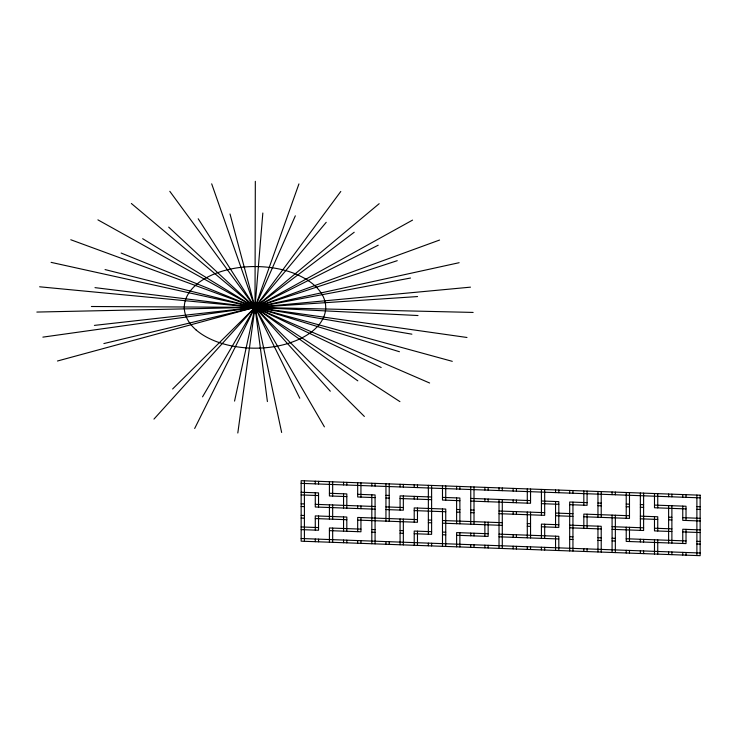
<?xml version="1.0" encoding="UTF-8"?>
<svg xmlns="http://www.w3.org/2000/svg" width="737" height="737" viewBox="0 0 737 737"><rect width="100%" height="100%" fill="white"/><g stroke="black" fill="none" stroke-linecap="round" stroke-linejoin="round"><path stroke-width="1.11" d="M255.324 181.33L255.002 307.366L237.811 433.015M262.833 213.011L255.002 307.366L234.559 401.094M185.245 300.705L185.291 300.549A70.706 40.821 0 0 1 185.779 299.038L185.973 298.54M298.936 183.909L255.002 307.366L194.669 428.492M295.334 215.821L255.002 307.366L202.537 396.847M340.789 191.463L255.002 307.366L153.959 419.095M190.413 290.756L190.054 291.226A70.706 40.821 0 0 0 189.05 292.653L188.958 292.792A70.337 40.609 0 0 0 185.954 298.623M326.215 222.316L255.002 307.366L172.624 388.989M195.333 285.468L195.471 285.339A70.706 40.821 0 0 1 196.945 284.058L197.461 283.644A70.365 40.627 0 0 1 204.121 279.019L204.287 278.918A70.706 40.821 0 0 1 206.185 277.84L206.83 277.49A70.374 40.627 0 0 1 214.955 273.722L215.149 273.648A70.706 40.821 0 0 1 217.378 272.801L218.134 272.533A70.374 40.627 0 0 1 227.346 269.797M379.168 203.698L255.002 307.366L57.458 361.01M354.211 232.247L255.002 307.366L103.871 343.562M412.545 220.114L255.002 307.366L42.875 337.131M301.94 337.896L301.866 337.942A70.706 40.821 0 0 1 299.839 338.937L299.148 339.26M378.21 245.209L255.002 307.366L94.391 325.395M439.565 240.05L255.002 307.366L36.85 312.064M290.424 342.696L290.35 342.723A70.706 40.821 0 0 1 288.01 343.47L287.227 343.709A70.457 40.682 0 0 1 277.481 346.077L277.407 346.086A70.706 40.821 0 0 1 274.864 346.547L274.007 346.685M397.243 260.677L255.002 307.366L91.388 306.5M227.411 269.779L227.613 269.733A70.706 40.821 0 0 1 230.091 269.162L230.93 268.987A70.384 40.636 0 0 1 240.971 267.356L241.183 267.328A70.706 40.821 0 0 1 243.809 267.061L244.693 266.978M459.142 262.704L255.002 307.366L39.623 286.794M410.527 278.024L255.002 307.366L94.99 287.642M470.482 287.154L255.002 307.366L51.093 262.363M263.56 347.892L263.634 347.882A70.706 40.821 0 0 1 260.907 348.048L260.023 348.085M417.547 296.56L255.002 307.366L105.05 269.576M473.136 312.424L255.002 307.366L70.78 239.746M258.871 266.601L257.978 266.582A70.706 40.821 0 0 0 255.315 266.545L255.103 266.545A70.384 40.636 0 0 0 244.629 266.987M301.147 483.361L700.15 497.853M301.147 492.261L318.541 492.887L318.541 507.12M329.411 493.283L346.814 493.919L346.814 508.143M357.685 494.315L375.078 494.942L375.078 543.86M385.948 495.338L389.21 495.457M431.615 496.996L400.08 495.854L400.08 510.078M442.486 497.392L459.879 498.019L459.879 523.814M470.75 498.415L530.548 500.589M541.419 500.985L558.812 501.621L558.812 527.406L541.419 526.78M587.085 502.643L569.683 502.008L569.683 550.935M597.956 503.039L601.217 503.159M626.22 504.062L629.481 504.182M640.352 504.578L643.613 504.698M654.484 505.094L686.018 506.236L686.018 520.469M696.889 506.632L700.15 506.752M301.147 494.923L318.541 495.559M346.814 496.581L329.411 495.955L329.411 481.722M375.078 497.613L357.685 496.978L357.685 482.744M385.948 498.009L389.21 498.12M400.08 498.516L431.615 499.668M459.879 500.69L442.486 500.064L442.486 485.83M470.75 501.086L530.548 503.26L530.548 489.027M541.419 503.657L558.812 504.283M569.683 504.679L587.085 505.315L587.085 491.082M597.956 505.711L601.217 505.822M626.22 506.734L629.481 506.853M640.352 507.249L643.613 507.369M686.018 508.908L654.484 507.756L654.484 493.532M696.889 509.304L700.15 509.414M301.147 503.822L304.409 503.942M315.279 504.329L375.078 506.503M385.948 506.899L403.342 507.535M456.618 509.47L459.879 509.589M470.75 509.976L474.011 510.096M499.023 511.008L544.68 512.666M555.551 513.063L572.944 513.689M629.481 515.743L583.824 514.085L583.824 528.318M640.352 516.14L657.745 516.775L657.745 531.009M668.625 517.171L671.886 517.282M682.757 517.678L700.15 518.314M301.147 506.485L304.409 506.605M375.078 509.175L315.279 507.001L315.279 492.767M385.948 509.571L403.342 510.197L403.342 495.973M414.212 510.594L445.747 511.745M456.618 512.132L459.879 512.252M470.75 512.648L474.011 512.768M499.023 513.68L544.68 515.338L544.68 489.543M555.551 515.725L572.944 516.361M583.824 516.757L629.481 518.415L629.481 492.62M640.352 518.811L657.745 519.438M668.625 519.834L671.886 519.953M700.15 520.985L682.757 520.35L682.757 506.116M301.147 515.384L304.409 515.504M417.474 519.613L357.685 517.438L357.685 531.672M428.354 520L431.615 520.119M442.486 520.515L502.284 522.69M527.287 523.592L530.548 523.712M558.812 524.744L541.419 524.108L541.419 538.342M569.683 525.14L601.217 526.282L601.217 552.077M612.088 526.679L643.613 527.821M654.484 528.217L671.886 528.853M700.15 529.875L682.757 529.24L682.757 543.473M301.147 518.056L304.409 518.166M315.279 518.562L346.814 519.714M357.685 520.101L417.474 522.275L417.474 508.042M428.354 522.671L431.615 522.791M442.486 523.187L502.284 525.361M527.287 526.264L530.548 526.384M569.683 527.803L601.217 528.954M612.088 529.341L643.613 530.493L643.613 493.136M671.886 531.515L654.484 530.889L654.484 516.655M682.757 531.911L700.15 532.547M301.147 526.946L318.541 527.581M360.946 529.12L329.411 527.968L329.411 542.202M371.817 529.516L375.078 529.627M400.08 530.539L403.342 530.658M431.615 531.681L414.212 531.055L414.212 545.288M442.486 532.077L445.747 532.197M488.143 533.735L456.618 532.593L456.618 546.826M499.023 534.132L558.812 536.306L558.812 550.539M569.683 536.702L572.944 536.822M597.956 537.724L601.217 537.844M612.088 538.24L615.349 538.36M626.22 538.756L686.018 540.921M696.889 541.317L700.15 541.437M301.147 529.617L318.541 530.244L318.541 516.011M329.411 530.64L360.946 531.782L360.946 517.558M371.817 532.178L375.078 532.298M400.08 533.21L403.342 533.33M414.212 533.717L431.615 534.353L431.615 485.434M442.486 534.749L445.747 534.869M456.618 535.265L488.143 536.407L488.143 522.174M499.023 536.803L558.812 538.977M569.683 539.364L572.944 539.484M597.956 540.396L601.217 540.516M612.088 540.912L615.349 541.022M696.889 543.989L700.15 544.109M301.147 538.507L700.15 552.999M249.438 348.067L249.364 348.057A70.706 40.821 0 0 1 246.72 347.91L245.836 347.846M418.008 315.537L255.002 307.366L121.144 253.04M269.235 267.384L269.429 267.402A70.706 40.821 0 0 1 272.027 267.743L272.893 267.872A70.402 40.646 0 0 1 282.787 269.825L282.962 269.871A70.706 40.821 0 0 1 285.394 270.507L286.196 270.728A70.402 40.646 0 0 1 295.168 273.777M466.982 337.482L255.002 307.366L97.901 219.856M235.462 346.602L235.407 346.593A70.706 40.821 0 0 1 232.855 346.141L232.017 345.975A70.706 40.821 0 0 1 219.893 342.806L219.129 342.548A70.42 40.655 0 0 1 207.917 337.822L207.677 337.703A70.706 40.821 0 0 1 205.734 336.652L205.098 336.284A70.319 40.599 0 0 1 198.327 331.77L198.142 331.632A70.706 40.821 0 0 1 196.595 330.379L196.097 329.955M411.9 334.174L255.002 307.366L142.656 238.696M452.278 361.333L255.002 307.366L131.361 203.495M399.454 351.733L255.002 307.366L168.69 227.116M295.224 273.786L295.371 273.851A70.706 40.821 0 0 1 297.527 274.754L298.236 275.067M429.625 383.01L255.002 307.366L169.805 191.325M381.186 367.505L255.002 307.366L198.207 218.778M306.03 279.111L306.15 279.176A70.706 40.821 0 0 1 307.955 280.309L308.536 280.696M399.924 401.628L255.002 307.366L211.685 183.835M357.823 380.854L255.002 307.366L230.018 214.006M314.782 285.56L314.874 285.643A70.706 40.821 0 0 1 316.247 286.96L316.689 287.412M364.373 416.451L255.002 307.366L267.411 401.564M330.314 391.227L255.002 307.366L281.645 432.462M189.473 322.705L189.814 323.184A70.706 40.821 0 0 0 190.892 324.584L191.021 324.741A70.319 40.599 0 0 0 196.143 329.992M324.409 426.861L255.002 307.366L299.766 398.229M186.295 317.011L186.231 316.846A70.706 40.821 0 0 1 185.66 315.344L185.494 314.837A70.337 40.609 0 0 1 184.342 308.886L184.333 308.729A70.706 40.821 0 0 1 184.296 307.191L184.305 306.675A70.337 40.609 0 0 1 185.236 300.751M324.796 300.825L324.824 300.908A70.706 40.821 0 0 1 325.192 302.428L325.293 302.935A70.43 40.664 0 0 1 325.653 309.006L325.653 309.089A70.706 40.821 0 0 1 325.487 310.618L325.413 311.134A70.439 40.664 0 0 1 323.663 317.122L323.635 317.196A70.706 40.821 0 0 1 322.944 318.679L322.695 319.176A70.439 40.664 0 0 1 318.9 324.851A70.706 40.821 0 0 1 317.656 326.288L317.242 326.74A70.439 40.664 0 0 1 311.594 331.843L311.493 331.917A70.706 40.821 0 0 1 309.853 333.133L309.291 333.529A70.439 40.664 0 0 1 302.004 337.85M696.889 495.071L696.889 555.551M686.018 494.674L686.018 497.346M686.018 529.359L686.018 543.593L626.22 541.419L626.22 527.195M686.018 552.492L686.018 555.154M682.757 494.555L682.757 497.226M682.757 552.372L682.757 555.035M671.886 494.159L671.886 496.83M671.886 505.72L671.886 543.077M671.886 551.976L671.886 554.648M668.625 494.039L668.625 496.71M668.625 505.6L668.625 542.966M668.625 551.856L668.625 554.528M657.745 493.643L657.745 507.876M657.745 539.899L657.745 554.132M654.484 539.779L654.484 554.012M643.613 539.383L643.613 542.054M643.613 550.944L643.613 553.616M640.352 493.016L640.352 530.373M640.352 539.263L640.352 541.935M640.352 550.834L640.352 553.496M629.481 527.305L629.481 541.538M629.481 550.438L629.481 553.1M626.22 492.5L626.22 518.295M626.22 550.318L626.22 552.98M615.349 492.104L615.349 494.776M615.349 515.237L615.349 552.593M612.088 491.984L612.088 494.656M612.088 515.117L612.088 552.474M601.217 491.597L601.217 517.392M597.956 491.478L597.956 517.273M597.956 526.163L597.956 551.958M587.085 514.205L587.085 528.438M587.085 548.899L587.085 551.562M583.824 490.962L583.824 505.195M583.824 548.779L583.824 551.442M572.944 490.566L572.944 493.237M572.944 502.127L572.944 551.046M569.683 490.446L569.683 493.117M558.812 490.05L558.812 492.721M555.551 489.939L555.551 492.602M555.551 501.501L555.551 527.296M555.551 536.186L555.551 550.419M544.68 524.228L544.68 538.461M544.68 547.351L544.68 550.023M541.419 489.423L541.419 515.218M541.419 547.232L541.419 549.903M530.548 512.151L530.548 537.946M530.548 546.845L530.548 549.507M527.287 488.907L527.287 503.141M527.287 512.031L527.287 537.826M527.287 546.725L527.287 549.387M516.416 488.511L516.416 491.183M516.416 500.073L516.416 502.745M516.416 511.635L516.416 514.306M516.416 534.767L516.416 537.43M516.416 546.329L516.416 549.001M513.155 488.391L513.155 491.063M513.155 499.962L513.155 502.625M513.155 511.524L513.155 514.186M513.155 534.647L513.155 537.319M513.155 546.209L513.155 548.881M502.284 488.005L502.284 490.667M502.284 499.566L502.284 548.485M499.023 487.885L499.023 490.547M499.023 499.446L499.023 548.365M488.143 487.489L488.143 490.151M488.143 499.05L488.143 501.722M488.143 545.297L488.143 547.969M484.882 487.369L484.882 490.041M484.882 498.931L484.882 501.602M484.882 522.054L484.882 536.287M484.882 545.187L484.882 547.849M474.011 486.973L474.011 524.329M474.011 533.229L474.011 535.891M474.011 544.79L474.011 547.453M470.75 486.853L470.75 524.21M470.75 533.109L470.75 535.771M470.75 544.671L470.75 547.333M459.879 486.457L459.879 489.128M459.879 532.713L459.879 546.946M456.618 486.337L456.618 489.009M456.618 497.908L456.618 523.703M445.747 485.95L445.747 500.174M445.747 546.43L445.747 509.074L414.212 507.931L414.212 522.155M442.486 508.954L442.486 546.31M431.615 543.252L431.615 545.914M428.354 485.314L428.354 534.233M428.354 543.132L428.354 545.795M417.474 484.918L417.474 487.59M417.474 496.48L417.474 499.152M417.474 531.174L417.474 545.398M414.212 484.799L414.212 487.47M414.212 496.36L414.212 499.032M403.342 484.402L403.342 487.074M403.342 519.097L403.342 544.892M400.08 484.292L400.08 486.954M400.08 518.977L400.08 544.772M389.21 483.896L389.21 521.252M389.21 541.704L389.21 544.376M385.948 483.776L385.948 521.133M385.948 541.584L385.948 544.256M375.078 483.38L375.078 486.052M371.817 483.26L371.817 485.932M371.817 494.822L371.817 543.74M360.946 482.864L360.946 497.097M360.946 505.997L360.946 508.659M360.946 540.682L360.946 543.353M357.685 505.877L357.685 508.539M357.685 540.562L357.685 543.233M346.814 482.357L346.814 485.02M346.814 531.276L346.814 517.042L315.279 515.9L315.279 530.124M346.814 540.166L346.814 542.837M343.553 482.238L343.553 484.9M343.553 493.799L343.553 508.033M343.553 516.923L343.553 531.156M343.553 540.046L343.553 542.718M332.673 481.841L332.673 496.075M332.673 504.965L332.673 519.198M332.673 528.088L332.673 542.321M329.411 504.845L329.411 519.078M318.541 481.325L318.541 483.997M318.541 539.143L318.541 541.806M315.279 481.206L315.279 483.877M315.279 539.023L315.279 541.695M304.409 480.81L304.409 541.299M298.301 275.205A70.439 40.664 0 0 1 306.104 279.249M308.573 280.825A70.439 40.664 0 0 1 314.819 285.689M316.698 287.504A70.439 40.664 0 0 1 321.139 292.994A70.706 40.821 0 0 1 322.069 294.432L322.345 294.92A70.43 40.664 0 0 1 324.805 300.853M299.25 339.186A70.439 40.664 0 0 1 290.535 342.631M274.053 346.685A70.457 40.682 0 0 1 263.68 347.882M260.115 348.076A70.457 40.682 0 0 1 249.539 348.057M245.983 347.846A70.457 40.682 0 0 1 235.61 346.602M190.367 290.875A70.337 40.609 0 0 1 195.277 285.587M189.547 322.788A70.319 40.599 0 0 1 186.36 317.094M258.742 266.61A70.384 40.636 0 0 1 269.106 267.384M700.15 495.19L301.147 480.69L301.147 541.179L700.15 555.67L700.15 495.19"/></g></svg>
